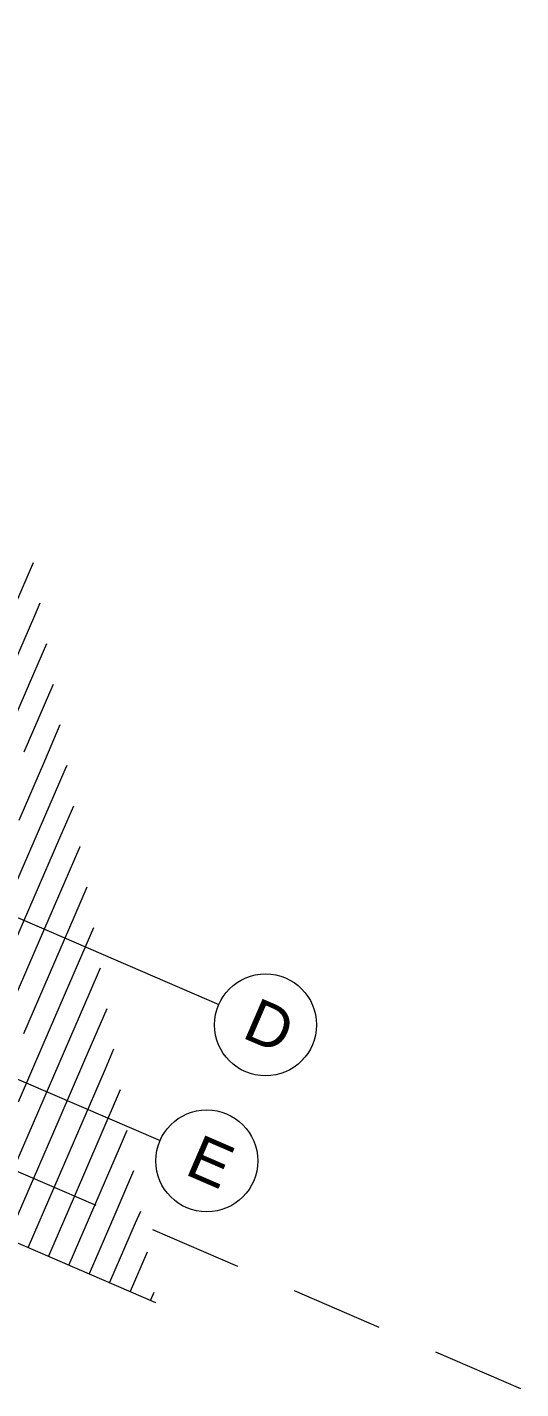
# Model space of a CAD drawing. Header units: millimetres. Extents: x 12535370 to 12575737, y 356204400 to 356234587.
# Drawn here: x 12559599 to 12561293, y 356204400 to 356209075 of the extents above; entities that cross this region are included whole.
import ezdxf
from ezdxf.enums import TextEntityAlignment as Align

# ---------------------------------------------------------------- set-up
doc = ezdxf.new("R2010")
doc.units = ezdxf.units.MM
doc.header["$MEASUREMENT"] = 0
doc.linetypes.add('Dashed Long', pattern=[529.166651, 317.499995, -211.666656])
doc.linetypes.add('Dot & Dashed', pattern=[6702.78, 3527.78, -1763.89, 0, -1411.11])
for name, color, linetype, lineweight in [('New_255 Plangrafiken_Pen_No__1', 7, 'Continuous', 13), ('New_255 Plangrafiken_Pen_No__39', 8, 'Continuous', 13), ('New_290 Raster _ Achsen_Pen_No__1', 7, 'Continuous', 13), ('New_290 Raster _ Achsen_Pen_No__108', 7, 'Continuous', 13), ('New_Baulinie_Pen_No__21', 1, 'Continuous', 13)]:
    doc.layers.add(name, color=color, linetype=linetype, lineweight=lineweight)
doc.layers.add('New_290 Raster _ Achsen', color=7, linetype='Continuous')
doc.styles.add('GENERATED_STYLE_1', font='arial.ttf')

# ---------------------------------------------------------------- blocks, each defined once
blk = doc.blocks.new('*X12', base_point=(12240439.2, 356160438.4))
at = {"layer": 'New_255 Plangrafiken_Pen_No__39', "color": 8, "linetype": 'Continuous', "lineweight": 13}
for p, q in [((12559619.5, 356207236.2), (12559553.9, 356207084.4)), ((12559619.5, 356207236.2), (12559553.9, 356207084.4)), ((12559642.5, 356207097), (12559624, 356207054.2)), ((12559642.5, 356207097), (12559624, 356207054.2)), ((12559624, 356207054.2), (12559535.9, 356206850.3)), ((12559624, 356207054.2), (12559535.9, 356206850.3)), ((12559665.5, 356206957.8), (12559606, 356206820)), ((12559665.5, 356206957.8), (12559606, 356206820)), ((12559606, 356206820), (12559517.9, 356206616.1)), ((12559606, 356206820), (12559517.9, 356206616.1)), ((12559688.5, 356206818.6), (12559676, 356206789.7)), ((12559688.5, 356206818.6), (12559676, 356206789.7)), ((12559676, 356206789.7), (12559587.9, 356206585.8)), ((12559676, 356206789.7), (12559587.9, 356206585.8)), ((12559711.5, 356206679.4), (12559658, 356206555.6)), ((12559711.5, 356206679.4), (12559658, 356206555.6)), ((12559658, 356206555.6), (12559569.9, 356206351.7)), ((12559658, 356206555.6), (12559569.9, 356206351.7)), ((12559728, 356206525.3), (12559640, 356206321.4)), ((12559728, 356206525.3), (12559640, 356206321.4)), ((12559734.5, 356206540.2), (12559728, 356206525.3)), ((12559734.5, 356206540.2), (12559728, 356206525.3)), ((12559757.5, 356206401), (12559710, 356206291.1)), ((12559757.5, 356206401), (12559710, 356206291.1)), ((12559640, 356206321.4), (12559551.9, 356206117.5)), ((12559640, 356206321.4), (12559551.9, 356206117.5)), ((12559710, 356206291.1), (12559621.9, 356206087.2)), ((12559710, 356206291.1), (12559621.9, 356206087.2)), ((12559780.1, 356206260.9), (12559692, 356206057)), ((12559780.1, 356206260.9), (12559692, 356206057)), ((12559780.5, 356206261.8), (12559780.1, 356206260.9)), ((12559780.5, 356206261.8), (12559780.1, 356206260.9)), ((12559803.4, 356206122.6), (12559762, 356206026.7)), ((12559803.4, 356206122.6), (12559762, 356206026.7)), ((12559621.9, 356206087.2), (12559533.8, 356205883.3)), ((12559621.9, 356206087.2), (12559533.8, 356205883.3)), ((12559692, 356206057), (12559603.9, 356205853.1)), ((12559692, 356206057), (12559603.9, 356205853.1)), ((12559762, 356206026.7), (12559673.9, 356205822.8)), ((12559762, 356206026.7), (12559673.9, 356205822.8)), ((12559826.4, 356205983.4), (12559744, 356205792.5)), ((12559826.4, 356205983.4), (12559744, 356205792.5)), ((12559603.9, 356205853.1), (12559515.8, 356205649.1)), ((12559603.9, 356205853.1), (12559515.8, 356205649.1)), ((12559673.9, 356205822.8), (12559585.9, 356205618.9)), ((12559673.9, 356205822.8), (12559585.9, 356205618.9)), ((12559849.4, 356205844.2), (12559814.1, 356205762.3)), ((12559849.4, 356205844.2), (12559814.1, 356205762.3)), ((12559744, 356205792.5), (12559655.9, 356205588.6)), ((12559744, 356205792.5), (12559655.9, 356205588.6)), ((12559814.1, 356205762.3), (12559726, 356205558.4)), ((12559814.1, 356205762.3), (12559726, 356205558.4)), ((12559872.4, 356205705), (12559796, 356205528.1)), ((12559872.4, 356205705), (12559796, 356205528.1)), ((12559655.9, 356205588.6), (12559567.8, 356205384.7)), ((12559655.9, 356205588.6), (12559567.8, 356205384.7)), ((12559726, 356205558.4), (12559637.9, 356205354.4)), ((12559726, 356205558.4), (12559637.9, 356205354.4)), ((12559895.4, 356205565.8), (12559866.1, 356205497.8)), ((12559895.4, 356205565.8), (12559866.1, 356205497.8)), ((12559796, 356205528.1), (12559707.9, 356205324.2)), ((12559796, 356205528.1), (12559707.9, 356205324.2)), ((12559866.1, 356205497.8), (12559778, 356205293.9)), ((12559866.1, 356205497.8), (12559778, 356205293.9)), ((12559918.4, 356205426.6), (12559848, 356205263.7)), ((12559918.4, 356205426.6), (12559848, 356205263.7)), ((12559637.9, 356205354.4), (12559549.8, 356205150.5)), ((12559637.9, 356205354.4), (12559549.8, 356205150.5)), ((12559707.9, 356205324.2), (12559619.9, 356205120.3)), ((12559707.9, 356205324.2), (12559619.9, 356205120.3)), ((12559778, 356205293.9), (12559689.9, 356205090)), ((12559778, 356205293.9), (12559689.9, 356205090)), ((12559848, 356205263.7), (12559760, 356205059.7)), ((12559848, 356205263.7), (12559760, 356205059.7)), ((12559941.4, 356205287.4), (12559918.1, 356205233.4)), ((12559941.4, 356205287.4), (12559918.1, 356205233.4)), ((12559918.1, 356205233.4), (12559830, 356205029.5)), ((12559918.1, 356205233.4), (12559830, 356205029.5)), ((12559619.9, 356205120.3), (12559531.8, 356204916.4)), ((12559619.9, 356205120.3), (12559531.8, 356204916.4)), ((12559964.4, 356205148.2), (12559900.1, 356204999.2)), ((12559964.4, 356205148.2), (12559900.1, 356204999.2)), ((12559689.9, 356205090), (12559601.8, 356204886.1)), ((12559689.9, 356205090), (12559601.8, 356204886.1)), ((12559760, 356205059.7), (12559671.9, 356204855.8)), ((12559760, 356205059.7), (12559671.9, 356204855.8)), ((12559830, 356205029.5), (12559741.9, 356204825.6)), ((12559830, 356205029.5), (12559741.9, 356204825.6)), ((12559900.1, 356204999.2), (12559812, 356204795.3)), ((12559900.1, 356204999.2), (12559812, 356204795.3)), ((12559987.4, 356205009), (12559970.1, 356204969)), ((12559987.4, 356205009), (12559970.1, 356204969)), ((12559970.1, 356204969), (12559882, 356204765)), ((12559970.1, 356204969), (12559882, 356204765)), ((12559601.8, 356204886.1), (12559601.6, 356204885.7)), ((12559601.8, 356204886.1), (12559601.6, 356204885.7)), ((12559671.9, 356204855.8), (12559671.7, 356204855.4)), ((12559671.9, 356204855.8), (12559671.7, 356204855.4)), ((12560010.4, 356204869.8), (12559952.1, 356204734.8)), ((12560010.4, 356204869.8), (12559952.1, 356204734.8)), ((12559741.9, 356204825.6), (12559741.8, 356204825.2)), ((12559741.9, 356204825.6), (12559741.8, 356204825.2)), ((12559812, 356204795.3), (12559811.8, 356204794.9)), ((12559812, 356204795.3), (12559811.8, 356204794.9)), ((12559882, 356204765), (12559881.9, 356204764.7)), ((12559882, 356204765), (12559881.9, 356204764.7)), ((12559952.1, 356204734.8), (12559951.9, 356204734.4)), ((12559952.1, 356204734.8), (12559951.9, 356204734.4)), ((12560022.1, 356204704.5), (12560022, 356204704.1)), ((12560022.1, 356204704.5), (12560022, 356204704.1)), ((12560033.4, 356204730.6), (12560022.1, 356204704.5)), ((12560033.4, 356204730.6), (12560022.1, 356204704.5))]:
    blk.add_line(p, q, dxfattribs=at)
blk = doc.blocks.new('Fill_1', base_point=(12240439.2, 356160438.4))
at = {"layer": 'New_255 Plangrafiken_Pen_No__39', "color": 8, "linetype": 'Continuous', "lineweight": 13}
blk.add_blockref('*X12', (12240439.2, 356160438.4), dxfattribs=at)
blk = doc.blocks.new('Standard grid marker[23]', base_point=(12537215.3, 356215118.3))
at = {"layer": 'New_290 Raster _ Achsen_Pen_No__1', "color": 7, "linetype": 'Continuous', "lineweight": 13}
blk.add_circle((12560215.4, 356205182.7), 175, dxfattribs=at)
at = {"layer": 'New_290 Raster _ Achsen_Pen_No__108', "color": 7, "linetype": 'Dot & Dashed', "lineweight": 13}
blk.add_line((12559136.8, 356205648.6), (12560054.8, 356205252.1), dxfattribs=at)
at = {"layer": 'New_290 Raster _ Achsen_Pen_No__108', "color": 7, "lineweight": 13, "style": 'GENERATED_STYLE_1'}
for tag, p in [('AC_MarkerText_1_0', (12537098, 356215253.8)), ('AC_MarkerText_1_1', (12560258.8, 356205248.7))]:
    blk.add_attdef(tag, text='', height=150, rotation=336.6365, dxfattribs=at).set_placement(p, align=Align.TOP_CENTER)
blk = doc.blocks.new('Standard grid marker[31]', base_point=(12537423.5, 356215582.6))
at = {"layer": 'New_290 Raster _ Achsen_Pen_No__1', "color": 7, "linetype": 'Continuous', "lineweight": 13}
blk.add_circle((12560417.2, 356205649.7), 175, dxfattribs=at)
at = {"layer": 'New_290 Raster _ Achsen_Pen_No__108', "color": 7, "linetype": 'Dot & Dashed', "lineweight": 13}
blk.add_line((12559338.5, 356206115.7), (12560256.5, 356205719.1), dxfattribs=at)
at = {"layer": 'New_290 Raster _ Achsen_Pen_No__108', "color": 7, "lineweight": 13, "style": 'GENERATED_STYLE_1'}
for tag, p in [('AC_MarkerText_1_0', (12537306.2, 356215718.1)), ('AC_MarkerText_1_1', (12560460.5, 356205715.8))]:
    blk.add_attdef(tag, text='', height=150, rotation=336.6365, dxfattribs=at).set_placement(p, align=Align.TOP_CENTER)

msp = doc.modelspace()

# ---------------------------------------------------------------- linework, layer by layer
at = {"layer": 'New_255 Plangrafiken_Pen_No__1', "color": 7, "linetype": 'Continuous', "lineweight": 13}
msp.add_lwpolyline([(12557801.438, 356206047.612), (12558178.625, 356205875.055), (12558127.281, 356205763.367), (12558137.919, 356205726.833), (12558318.725, 356205641.277), (12558370.035, 356205661.956), (12558386.474, 356205656.52), (12558502.37, 356205360.576), (12560038.995, 356204696.78)], dxfattribs=at)
at = {"layer": 'New_Baulinie_Pen_No__21', "color": 1, "linetype": 'Dashed Long', "lineweight": 13}
msp.add_lwpolyline([(12561293.194, 356204400.288), (12539105.263, 356213984.694), (12538925.233, 356213573.04), (12535370.219, 356215109.158)], dxfattribs=at)
msp.add_lwpolyline([(12561293.194, 356204400.288), (12539105.263, 356213984.694), (12538925.233, 356213573.04), (12535370.219, 356215109.158)], dxfattribs=at)

# ---------------------------------------------------------------- block references
at = {"layer": 'New_255 Plangrafiken_Pen_No__39', "color": 8, "linetype": 'Continuous', "lineweight": 13}
msp.add_blockref('Fill_1', (12240439.157, 356160438.356), dxfattribs=at)
at = {"layer": 'New_290 Raster _ Achsen', "color": 7, "linetype": 'Continuous', "lineweight": 13}
ref = msp.add_blockref('Standard grid marker[31]', (12537423.532, 356215582.626), dxfattribs=at)
ref.add_attrib('AC_MarkerText_1_1', 'D', dxfattribs={"layer": 'New_290 Raster _ Achsen_Pen_No__108', "color": 7, "lineweight": 13, "height": 150, "rotation": 336.636458, "style": 'GENERATED_STYLE_1'}).set_placement((12560460.533, 356205715.786), align=Align.TOP_CENTER)
ref = msp.add_blockref('Standard grid marker[23]', (12537215.32, 356215118.348), dxfattribs=at)
ref.add_attrib('AC_MarkerText_1_1', 'E', dxfattribs={"layer": 'New_290 Raster _ Achsen_Pen_No__108', "color": 7, "lineweight": 13, "height": 150, "rotation": 336.636458, "style": 'GENERATED_STYLE_1'}).set_placement((12560258.769, 356205248.721), align=Align.TOP_CENTER)

doc.saveas('drawing.dxf')
